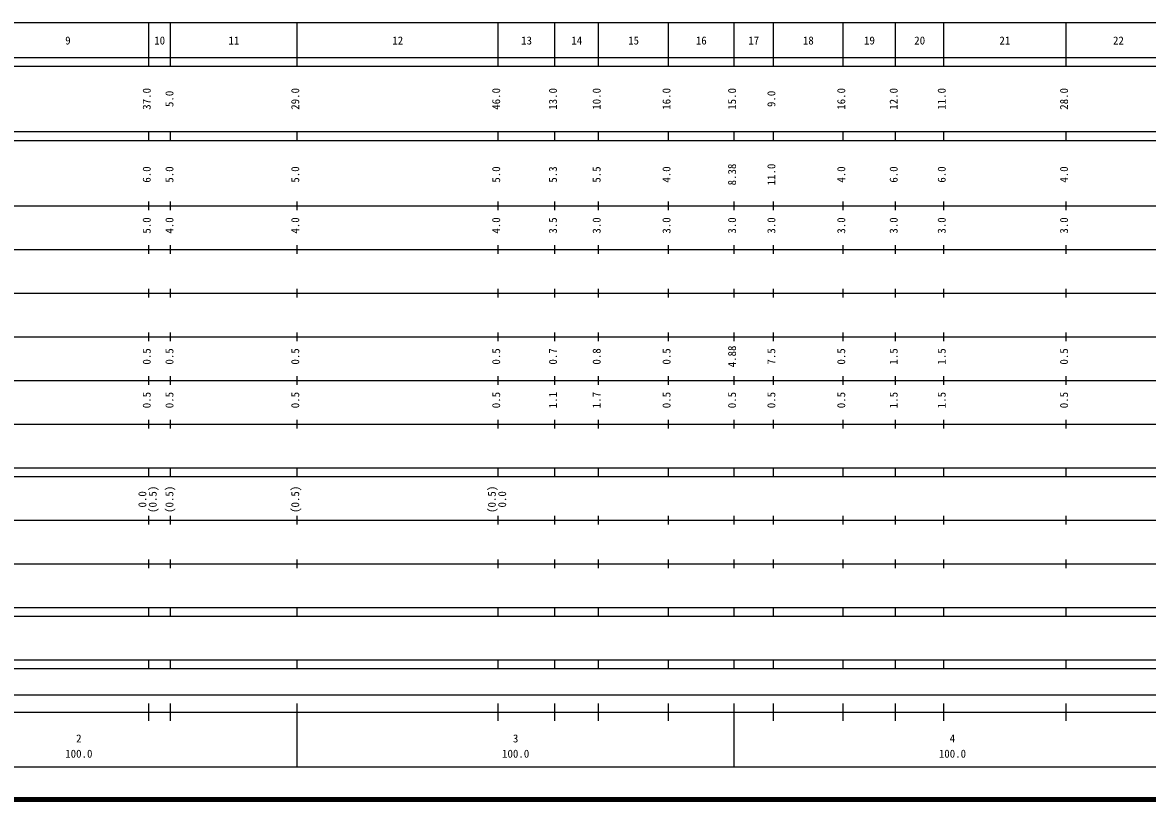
# Model space of a CAD drawing. Units: millimetres on the paper, enlarged 1000 times. Extents: x 40000 to 680000, y 20000 to 380000.
# Drawn here: x 205104 to 462654, y 20000 to 198000 of the extents above; entities that cross this region are included whole.
import ezdxf
from ezdxf.enums import TextEntityAlignment as Align

# ---------------------------------------------------------------- set-up
doc = ezdxf.new("R2010")
doc.units = ezdxf.units.MM
doc.header["$LTSCALE"] = 1000
doc.layers.add('M-TTL', color=2, linetype='Continuous', lineweight=140)
doc.layers.add('M-TTL-BAND', color=7, linetype='Continuous', lineweight=25)
doc.styles.add('ＭＳ ゴシック', font='')
doc.styles.get('ＭＳ ゴシック').set_extended_font_data('MS Gothic')

msp = doc.modelspace()

# ---------------------------------------------------------------- linework, layer by layer
at = {"layer": 'M-TTL'}
msp.add_line((40000, 20000), (680000, 20000), dxfattribs=at)
at = {"layer": 'M-TTL-BAND'}
for p, q in [((68000, 198000), (579000, 198000)), ((234000, 188000), (234000, 198000)), ((239000, 188000), (239000, 198000)), ((268000, 188000), (268000, 198000)), ((314000, 188000), (314000, 198000)), ((327000, 188000), (327000, 198000)), ((337000, 188000), (337000, 198000)), ((353000, 188000), (353000, 198000)), ((368000, 188000), (368000, 198000)), ((377000, 188000), (377000, 198000)), ((393000, 188000), (393000, 198000)), ((405000, 188000), (405000, 198000)), ((416000, 188000), (416000, 198000)), ((444000, 188000), (444000, 198000)), ((40000, 190000), (579000, 190000)), ((40000, 188000), (579000, 188000)), ((40000, 173000), (579000, 173000)), ((234000, 171000), (234000, 173000)), ((239000, 171000), (239000, 173000)), ((268000, 171000), (268000, 173000)), ((314000, 171000), (314000, 173000)), ((327000, 171000), (327000, 173000)), ((337000, 171000), (337000, 173000)), ((353000, 171000), (353000, 173000)), ((368000, 171000), (368000, 173000)), ((377000, 171000), (377000, 173000)), ((393000, 171000), (393000, 173000)), ((405000, 171000), (405000, 173000)), ((416000, 171000), (416000, 173000)), ((444000, 171000), (444000, 173000)), ((40000, 171000), (579000, 171000)), ((40000, 156000), (579000, 156000)), ((234000, 155000), (234000, 157000)), ((239000, 155000), (239000, 157000)), ((268000, 155000), (268000, 157000)), ((314000, 155000), (314000, 157000)), ((327000, 155000), (327000, 157000)), ((337000, 155000), (337000, 157000)), ((353000, 155000), (353000, 157000)), ((368000, 155000), (368000, 157000)), ((377000, 155000), (377000, 157000)), ((393000, 155000), (393000, 157000)), ((405000, 155000), (405000, 157000)), ((416000, 155000), (416000, 157000)), ((444000, 155000), (444000, 157000)), ((234000, 145000), (234000, 147000)), ((239000, 145000), (239000, 147000)), ((268000, 145000), (268000, 147000)), ((314000, 145000), (314000, 147000)), ((327000, 145000), (327000, 147000)), ((337000, 145000), (337000, 147000)), ((353000, 145000), (353000, 147000)), ((368000, 145000), (368000, 147000)), ((377000, 145000), (377000, 147000)), ((393000, 145000), (393000, 147000)), ((405000, 145000), (405000, 147000)), ((416000, 145000), (416000, 147000)), ((444000, 145000), (444000, 147000)), ((46000, 146000), (579000, 146000)), ((234000, 135000), (234000, 137000)), ((239000, 135000), (239000, 137000)), ((268000, 135000), (268000, 137000)), ((314000, 135000), (314000, 137000)), ((327000, 135000), (327000, 137000)), ((337000, 135000), (337000, 137000)), ((353000, 135000), (353000, 137000)), ((368000, 135000), (368000, 137000)), ((377000, 135000), (377000, 137000)), ((393000, 135000), (393000, 137000)), ((405000, 135000), (405000, 137000)), ((416000, 135000), (416000, 137000)), ((444000, 135000), (444000, 137000)), ((52000, 136000), (579000, 136000)), ((234000, 125000), (234000, 127000)), ((239000, 125000), (239000, 127000)), ((268000, 125000), (268000, 127000)), ((314000, 125000), (314000, 127000)), ((327000, 125000), (327000, 127000)), ((337000, 125000), (337000, 127000)), ((353000, 125000), (353000, 127000)), ((368000, 125000), (368000, 127000)), ((377000, 125000), (377000, 127000)), ((393000, 125000), (393000, 127000)), ((405000, 125000), (405000, 127000)), ((416000, 125000), (416000, 127000)), ((444000, 125000), (444000, 127000)), ((46000, 126000), (579000, 126000)), ((52000, 116000), (579000, 116000)), ((234000, 115000), (234000, 117000)), ((239000, 115000), (239000, 117000)), ((268000, 115000), (268000, 117000)), ((314000, 115000), (314000, 117000)), ((327000, 115000), (327000, 117000)), ((337000, 115000), (337000, 117000)), ((353000, 115000), (353000, 117000)), ((368000, 115000), (368000, 117000)), ((377000, 115000), (377000, 117000)), ((393000, 115000), (393000, 117000)), ((405000, 115000), (405000, 117000)), ((416000, 115000), (416000, 117000)), ((444000, 115000), (444000, 117000)), ((46000, 106000), (579000, 106000)), ((234000, 105000), (234000, 107000)), ((239000, 105000), (239000, 107000)), ((268000, 105000), (268000, 107000)), ((314000, 105000), (314000, 107000)), ((327000, 105000), (327000, 107000)), ((337000, 105000), (337000, 107000)), ((353000, 105000), (353000, 107000)), ((368000, 105000), (368000, 107000)), ((377000, 105000), (377000, 107000)), ((393000, 105000), (393000, 107000)), ((405000, 105000), (405000, 107000)), ((416000, 105000), (416000, 107000)), ((444000, 105000), (444000, 107000)), ((40000, 96000), (579000, 96000)), ((234000, 94000), (234000, 96000)), ((239000, 94000), (239000, 96000)), ((268000, 94000), (268000, 96000)), ((314000, 94000), (314000, 96000)), ((327000, 94000), (327000, 96000)), ((337000, 94000), (337000, 96000)), ((353000, 94000), (353000, 96000)), ((368000, 94000), (368000, 96000)), ((377000, 94000), (377000, 96000)), ((393000, 94000), (393000, 96000)), ((405000, 94000), (405000, 96000)), ((416000, 94000), (416000, 96000)), ((444000, 94000), (444000, 96000)), ((40000, 94000), (579000, 94000)), ((234000, 83000), (234000, 85000)), ((239000, 83000), (239000, 85000)), ((268000, 83000), (268000, 85000)), ((314000, 83000), (314000, 85000)), ((327000, 83000), (327000, 85000)), ((337000, 83000), (337000, 85000)), ((353000, 83000), (353000, 85000)), ((368000, 83000), (368000, 85000)), ((377000, 83000), (377000, 85000)), ((393000, 83000), (393000, 85000)), ((405000, 83000), (405000, 85000)), ((416000, 83000), (416000, 85000)), ((444000, 83000), (444000, 85000)), ((49000, 84000), (579000, 84000)), ((234000, 73000), (234000, 75000)), ((239000, 73000), (239000, 75000)), ((268000, 73000), (268000, 75000)), ((314000, 73000), (314000, 75000)), ((327000, 73000), (327000, 75000)), ((337000, 73000), (337000, 75000)), ((353000, 73000), (353000, 75000)), ((368000, 73000), (368000, 75000)), ((377000, 73000), (377000, 75000)), ((393000, 73000), (393000, 75000)), ((405000, 73000), (405000, 75000)), ((416000, 73000), (416000, 75000)), ((444000, 73000), (444000, 75000)), ((40000, 74000), (579000, 74000)), ((40000, 64000), (579000, 64000)), ((40000, 62000), (579000, 62000)), ((234000, 62000), (234000, 64000)), ((239000, 62000), (239000, 64000)), ((268000, 62000), (268000, 64000)), ((314000, 62000), (314000, 64000)), ((327000, 62000), (327000, 64000)), ((337000, 62000), (337000, 64000)), ((353000, 62000), (353000, 64000)), ((368000, 62000), (368000, 64000)), ((377000, 62000), (377000, 64000)), ((393000, 62000), (393000, 64000)), ((405000, 62000), (405000, 64000)), ((416000, 62000), (416000, 64000)), ((444000, 62000), (444000, 64000)), ((40000, 52000), (579000, 52000)), ((234000, 50000), (234000, 52000)), ((239000, 50000), (239000, 52000)), ((268000, 50000), (268000, 52000)), ((314000, 50000), (314000, 52000)), ((327000, 50000), (327000, 52000)), ((337000, 50000), (337000, 52000)), ((353000, 50000), (353000, 52000)), ((368000, 50000), (368000, 52000)), ((377000, 50000), (377000, 52000)), ((393000, 50000), (393000, 52000)), ((405000, 50000), (405000, 52000)), ((416000, 50000), (416000, 52000)), ((444000, 50000), (444000, 52000)), ((40000, 50000), (579000, 50000)), ((71000, 44000), (569000, 44000)), ((234000, 38000), (234000, 42000)), ((239000, 38000), (239000, 42000)), ((268000, 27500), (268000, 42000)), ((314000, 38000), (314000, 42000)), ((327000, 38000), (327000, 42000)), ((337000, 38000), (337000, 42000)), ((353000, 38000), (353000, 42000)), ((368000, 27500), (368000, 42000)), ((377000, 38000), (377000, 42000)), ((393000, 38000), (393000, 42000)), ((405000, 38000), (405000, 42000)), ((416000, 38000), (416000, 42000)), ((444000, 38000), (444000, 42000)), ((40000, 40000), (579000, 40000)), ((68000, 27500), (579000, 27500))]:
    msp.add_line(p, q, dxfattribs=at)

# ---------------------------------------------------------------- texts
at = {"layer": 'M-TTL-BAND', "style": 'ＭＳ ゴシック'}
for s, p in [('9', (215500, 192405)), ('10', (236500, 192405)), ('11', (253500, 192405)), ('12', (291000, 192405)), ('13', (320500, 192405)), ('14', (332000, 192405)), ('15', (345000, 192405)), ('16', (360500, 192405)), ('17', (372500, 192405)), ('18', (385000, 192405)), ('19', (399000, 192405)), ('20', (410500, 192405)), ('21', (430000, 192405)), ('22', (456000, 192405)), ('2', (218000, 32523)), ('3', (318000, 32523)), ('4', (418000, 32523)), ('100.0', (218000, 29033)), ('100.0', (318000, 29033)), ('100.0', (418000, 29033))]:
    msp.add_text(s, height=1833, dxfattribs=at).set_placement(p, align=Align.BOTTOM_CENTER)
for s, p in [('37.0', (235000, 180500)), ('29.0', (269000, 180500)), ('46.0', (315000, 180500)), ('13.0', (328000, 180500)), ('10.0', (338000, 180500)), ('16.0', (354000, 180500)), ('15.0', (369000, 180500)), ('16.0', (394000, 180500)), ('12.0', (406000, 180500)), ('11.0', (417000, 180500)), ('28.0', (445000, 180500)), ('5.0', (240202, 180500)), ('9.0', (378000, 180500)), ('6.0', (235000, 163174)), ('5.0', (240202, 163174)), ('5.0', (269000, 163174)), ('5.0', (315000, 163174)), ('5.3', (328000, 163174)), ('5.5', (338000, 163174)), ('4.0', (354000, 163174)), ('8.38', (369000, 163174)), ('11.0', (378000, 163174)), ('4.0', (394000, 163174)), ('6.0', (406000, 163174)), ('6.0', (417000, 163174)), ('4.0', (445000, 163174)), ('5.0', (235000, 151500)), ('4.0', (240202, 151500)), ('4.0', (269000, 151500)), ('4.0', (315000, 151500)), ('3.5', (328000, 151500)), ('3.0', (338000, 151500)), ('3.0', (354000, 151500)), ('3.0', (369000, 151500)), ('3.0', (378000, 151500)), ('3.0', (394000, 151500)), ('3.0', (406000, 151500)), ('3.0', (417000, 151500)), ('3.0', (445000, 151500)), ('4.88', (369000, 121500)), ('0.5', (235000, 121500)), ('0.5', (240202, 121500)), ('0.5', (269000, 121500)), ('0.5', (315000, 121500)), ('0.7', (328000, 121500)), ('0.8', (338000, 121500)), ('0.5', (354000, 121500)), ('7.5', (378000, 121500)), ('0.5', (394000, 121500)), ('1.5', (406000, 121500)), ('1.5', (417000, 121500)), ('0.5', (445000, 121500)), ('0.5', (235000, 111500)), ('0.5', (240202, 111500)), ('0.5', (269000, 111500)), ('0.5', (315000, 111500)), ('1.1', (328000, 111500)), ('1.7', (338000, 111500)), ('0.5', (354000, 111500)), ('0.5', (369000, 111500)), ('0.5', (378000, 111500)), ('0.5', (394000, 111500)), ('1.5', (406000, 111500)), ('1.5', (417000, 111500)), ('0.5', (445000, 111500)), ('0.0', (234000, 88764)), ('(0.5)', (236370, 88764)), ('(0.5)', (240202, 88764)), ('(0.5)', (269000, 88764)), ('(0.5)', (314000, 88764)), ('0.0', (316370, 88764))]:
    msp.add_text(s, height=1833, rotation=90, dxfattribs=at).set_placement(p, align=Align.BOTTOM_CENTER)

doc.saveas('drawing.dxf')
